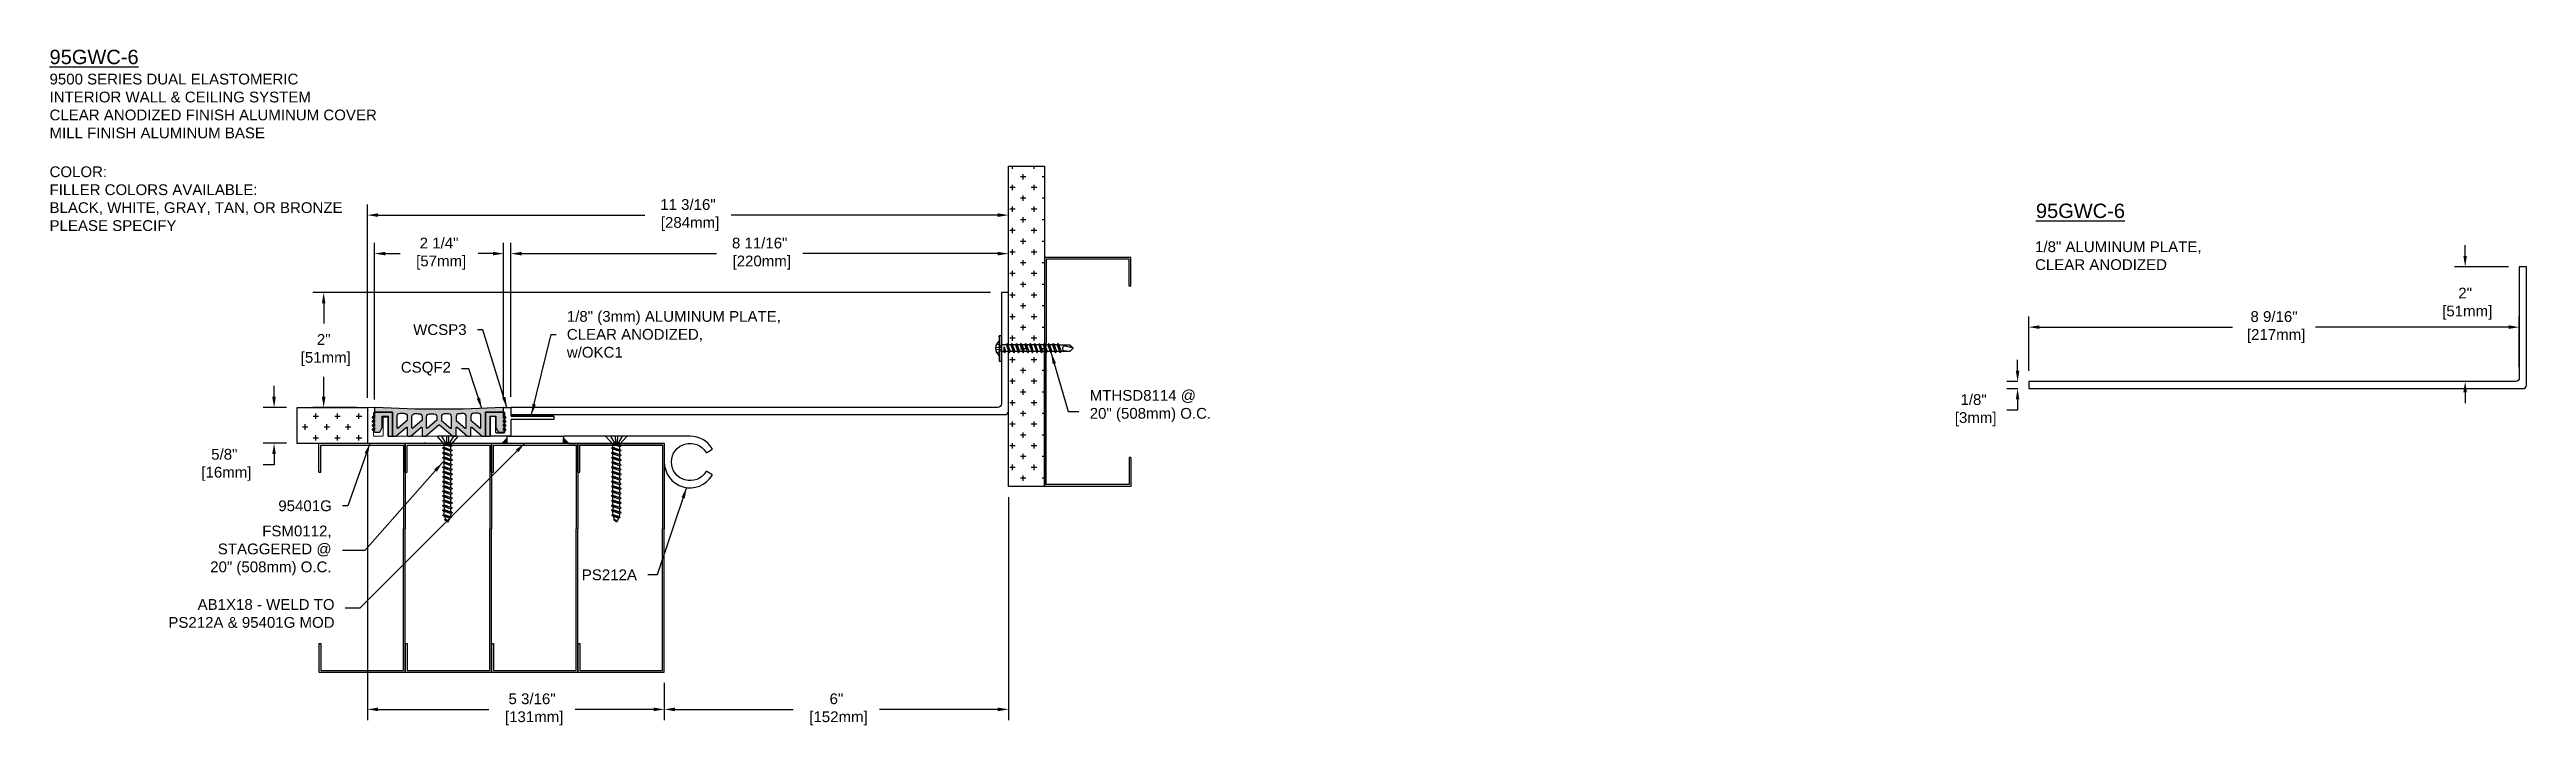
# Model space of a CAD drawing. Header units: inches. Extents: x -4.2 to 39, y -3.7 to 8.3.
import ezdxf

# ---------------------------------------------------------------- set-up
doc = ezdxf.new("R2010")
doc.units = ezdxf.units.IN
doc.header["$MEASUREMENT"] = 0
doc.linetypes.add('HIDDEN2', pattern=[0.1875, 0.125, -0.0625])
for name, color, linetype in [('anchors', 4, 'Continuous'), ('conditions', 1, 'Continuous'), ('dimensions', 3, 'Continuous'), ('FILLER', 2, 'Continuous'), ('Fillers', 2, 'Continuous'), ('METALS', 7, 'Continuous'), ('text', 2, 'Continuous')]:
    doc.layers.add(name, color=color, linetype=linetype)
doc.styles.add('ARIAL', font='arial.ttf')
doc.dimstyles.new('Arial', dxfattribs={"dimtxt": 0.1875, "dimasz": 0.1875, "dimexe": 0.1875, "dimexo": 0.1875, "dimgap": 0.1875, "dimtad": 0, "dimtih": 1, "dimtoh": 1, "dimdec": 4, "dimzin": 0, "dimdsep": 46, "dimlunit": 4, "dimtxsty": 'ARIAL', "dimcen": 0.09, "dimadec": 0, "dimazin": 0, "dimtfac": 1, "dimtdec": 4, "dimtofl": 0, "dimtmove": 0, "dimatfit": 3, "dimfxl": 0, "dimfrac": 2, "dimtolj": 1, "dimtzin": 0, "dimarcsym": 0})

# ---------------------------------------------------------------- blocks, each defined once
blk = doc.blocks.new('*D2')
at = {"layer": 'DEFPOINTS', "color": 0}
for p in [(12.494, 4.708), (12.494, 3.962), (3.818, 2.028)]:
    blk.add_point(p, dxfattribs=at)
at = {"layer": 'dimensions', "color": 0, "lineweight": -2}
for p, q in [((3.818, 2.215), (3.818, 4.896)), ((12.494, 4.149), (12.494, 4.896)), ((4.006, 4.708), (7.404, 4.708)), ((12.306, 4.708), (8.908, 4.708))]:
    blk.add_line(p, q, dxfattribs=at)
at = {"layer": 'dimensions', "color": 0}
for points in [[(4.006, 4.739), (4.006, 4.677), (3.818, 4.708)], [(12.306, 4.739), (12.306, 4.677), (12.494, 4.708)]]:
    blk.add_solid(points, dxfattribs=at)
at = {"layer": 'dimensions', "color": 0, "insert": (8.156, 4.708), "char_height": 0.1875, "attachment_point": 5, "style": 'ARIAL'}
blk.add_mtext('\\A1;8 11/16"\\P [220mm]', dxfattribs=at)
blk = doc.blocks.new('*D3')
at = {"layer": 'DEFPOINTS', "color": 0}
for p in [(12.494, 5.379), (12.494, 3.962), (1.318, 2.008)]:
    blk.add_point(p, dxfattribs=at)
at = {"layer": 'dimensions', "color": 0, "lineweight": -2}
for p, q in [((1.318, 2.195), (1.318, 5.566)), ((1.506, 5.379), (6.154, 5.379)), ((12.306, 5.379), (7.658, 5.379)), ((12.494, 4.149), (12.494, 5.566))]:
    blk.add_line(p, q, dxfattribs=at)
at = {"layer": 'dimensions', "color": 0}
for points in [[(1.506, 5.41), (1.506, 5.347), (1.318, 5.379)], [(12.306, 5.41), (12.306, 5.347), (12.494, 5.379)]]:
    blk.add_solid(points, dxfattribs=at)
at = {"layer": 'dimensions', "color": 0, "insert": (6.906, 5.379), "char_height": 0.1875, "attachment_point": 5, "style": 'ARIAL'}
blk.add_mtext('\\A1;11 3/16"\\P [284mm]', dxfattribs=at)
blk = doc.blocks.new('*D4')
at = {"layer": 'DEFPOINTS', "color": 0}
for p in [(1.318, 1.403), (6.494, -2.582), (6.494, -3.232)]:
    blk.add_point(p, dxfattribs=at)
at = {"layer": 'dimensions', "color": 0, "lineweight": -2}
for p, q in [((1.318, 1.215), (1.318, -3.42)), ((6.494, -2.769), (6.494, -3.42)), ((1.506, -3.232), (3.437, -3.232)), ((6.306, -3.232), (4.942, -3.232))]:
    blk.add_line(p, q, dxfattribs=at)
at = {"layer": 'dimensions', "color": 0}
for points in [[(1.506, -3.201), (1.506, -3.264), (1.318, -3.232)], [(6.306, -3.201), (6.306, -3.264), (6.494, -3.232)]]:
    blk.add_solid(points, dxfattribs=at)
at = {"layer": 'dimensions', "color": 0, "insert": (4.189, -3.232), "char_height": 0.1875, "attachment_point": 5, "style": 'ARIAL'}
blk.add_mtext('\\A1;5 3/16"\\P [131mm]', dxfattribs=at)
blk = doc.blocks.new('*D5')
at = {"layer": 'DEFPOINTS', "color": 0}
for p in [(12.494, 0.654), (6.494, -2.582), (12.494, -3.232)]:
    blk.add_point(p, dxfattribs=at)
at = {"layer": 'dimensions', "color": 0, "lineweight": -2}
for p, q in [((12.494, 0.466), (12.494, -3.42)), ((6.494, -2.769), (6.494, -3.42)), ((6.681, -3.232), (8.741, -3.232)), ((12.306, -3.232), (10.246, -3.232))]:
    blk.add_line(p, q, dxfattribs=at)
at = {"layer": 'dimensions', "color": 0}
for points in [[(6.681, -3.201), (6.681, -3.264), (6.494, -3.232)], [(12.306, -3.201), (12.306, -3.264), (12.494, -3.232)]]:
    blk.add_solid(points, dxfattribs=at)
at = {"layer": 'dimensions', "color": 0, "insert": (9.494, -3.232), "char_height": 0.1875, "attachment_point": 5, "style": 'ARIAL'}
blk.add_mtext('\\A1;6"\\P [152mm]', dxfattribs=at)
blk = doc.blocks.new('4mstd1')
for p, q in [((-1.505, 3.985), (0, 3.985)), ((-1.505, 3.485), (-1.505, 3.985)), ((-1.475, 3.955), (-0.03, 3.955)), ((-1.475, 3.485), (-1.475, 3.955)), ((-0.03, 3.955), (-0.03, 2.495)), ((0, 3.985), (0, 2.495)), ((-1.505, 3.485), (-1.475, 3.485)), ((-0.03, 1.49), (-0.03, 2.495)), ((0, 1.49), (0, 2.495)), ((-0.03, 0.03), (-0.03, 1.49)), ((0, 0), (0, 1.49)), ((-1.505, 0.5), (-1.505, 0)), ((-1.505, 0.5), (-1.475, 0.5)), ((-1.475, 0.5), (-1.475, 0.03)), ((-1.505, 0), (0, 0)), ((-1.475, 0.03), (-0.03, 0.03))]:
    blk.add_line(p, q)
blk = doc.blocks.new('*D6')
at = {"layer": 'DEFPOINTS', "color": 0}
for p in [(3.693, 4.708), (1.443, 1.98), (3.693, 1.985)]:
    blk.add_point(p, dxfattribs=at)
at = {"layer": 'dimensions', "color": 0, "lineweight": -2}
for p, q in [((1.443, 2.168), (1.443, 4.896)), ((3.693, 2.173), (3.693, 4.896)), ((1.631, 4.708), (1.889, 4.708)), ((3.506, 4.708), (3.248, 4.708))]:
    blk.add_line(p, q, dxfattribs=at)
at = {"layer": 'dimensions', "color": 0}
for points in [[(1.631, 4.739), (1.631, 4.677), (1.443, 4.708)], [(3.506, 4.739), (3.506, 4.677), (3.693, 4.708)]]:
    blk.add_solid(points, dxfattribs=at)
at = {"layer": 'dimensions', "color": 0, "insert": (2.568, 4.708), "char_height": 0.1875, "attachment_point": 5, "style": 'ARIAL'}
blk.add_mtext('\\A1;2 1/4"\\P [57mm]', dxfattribs=at)
blk = doc.blocks.new('*D7')
at = {"layer": 'DEFPOINTS', "color": 0}
for p in [(0.097, 2.028), (-0.308, 1.403), (0.097, 1.403)]:
    blk.add_point(p, dxfattribs=at)
at = {"layer": 'dimensions', "color": 0, "lineweight": -2}
for p, q in [((-0.308, 2.215), (-0.308, 2.403)), ((-0.09, 2.028), (-0.496, 2.028)), ((-0.09, 1.403), (-0.496, 1.403)), ((-0.308, 1.028), (-0.496, 1.028)), ((-0.308, 1.215), (-0.308, 1.028))]:
    blk.add_line(p, q, dxfattribs=at)
at = {"layer": 'dimensions', "color": 0}
for points in [[(-0.34, 2.215), (-0.277, 2.215), (-0.308, 2.028)], [(-0.34, 1.215), (-0.277, 1.215), (-0.308, 1.403)]]:
    blk.add_solid(points, dxfattribs=at)
at = {"layer": 'dimensions', "color": 0, "insert": (-1.175, 1.028), "char_height": 0.1875, "attachment_point": 5, "style": 'ARIAL'}
blk.add_mtext('\\A1;5/8"\\P [16mm]', dxfattribs=at)
blk = doc.blocks.new('*D8')
at = {"layer": 'DEFPOINTS', "color": 0}
for p in [(30.081, 2.355), (30.275, 2.48), (30.275, 2.355)]:
    blk.add_point(p, dxfattribs=at)
at = {"layer": 'dimensions', "color": 0, "lineweight": -2}
for p, q in [((30.081, 2.668), (30.081, 2.855)), ((30.088, 2.48), (29.894, 2.48)), ((30.088, 2.355), (29.894, 2.355)), ((30.081, 2.168), (30.081, 1.98)), ((30.081, 1.98), (29.894, 1.98))]:
    blk.add_line(p, q, dxfattribs=at)
at = {"layer": 'dimensions', "color": 0}
for points in [[(30.05, 2.668), (30.112, 2.668), (30.081, 2.48)], [(30.05, 2.168), (30.112, 2.168), (30.081, 2.355)]]:
    blk.add_solid(points, dxfattribs=at)
at = {"layer": 'dimensions', "color": 0, "insert": (29.314, 1.98), "char_height": 0.1875, "attachment_point": 5, "style": 'ARIAL'}
blk.add_mtext('\\A1;1/8"\\P [3mm]', dxfattribs=at)
blk = doc.blocks.new('*D9')
at = {"layer": 'DEFPOINTS', "color": 0}
for p in [(38.826, 3.427), (30.275, 2.48), (38.826, 2.543)]:
    blk.add_point(p, dxfattribs=at)
at = {"layer": 'dimensions', "color": 0, "lineweight": -2}
for p, q in [((30.275, 2.668), (30.275, 3.615)), ((38.826, 2.73), (38.826, 3.615)), ((30.463, 3.427), (33.826, 3.427)), ((38.638, 3.427), (35.275, 3.427))]:
    blk.add_line(p, q, dxfattribs=at)
at = {"layer": 'dimensions', "color": 0}
for points in [[(30.463, 3.459), (30.463, 3.396), (30.275, 3.427)], [(38.638, 3.459), (38.638, 3.396), (38.826, 3.427)]]:
    blk.add_solid(points, dxfattribs=at)
at = {"layer": 'dimensions', "color": 0, "insert": (34.551, 3.427), "char_height": 0.1875, "attachment_point": 5, "style": 'ARIAL'}
blk.add_mtext('\\A1;8 9/16"\\P [217mm]', dxfattribs=at)
blk = doc.blocks.new('WCSP3')
at = {"layer": 'METALS'}
blk.add_lwpolyline([(4.101, 42.23), (4.101, 42.555, 0.414214), (4.091, 42.565, -0.414214), (4.081, 42.575), (4.081, 42.64, -0.414214), (4.091, 42.65), (4.186, 42.65, -0.414214), (4.206, 42.63), (4.206, 42.51, 0.414214), (4.216, 42.5), (4.956, 42.5), (4.956, 42.44), (4.591, 42.44), (4.581, 42.45), (4.571, 42.44), (4.216, 42.44, 0.414214), (4.206, 42.43), (4.206, 42.169, -0.390598), (4.186, 42.15), (3.871, 42.15, -0.414214), (3.851, 42.17), (3.851, 42.48, -0.414214), (3.871, 42.5), (3.917, 42.5, -0.414214), (3.937, 42.48), (3.937, 42.23, 0.414214), (3.957, 42.21), (4.081, 42.21, 0.414214)], format="xyb", close=True, dxfattribs=at)
blk = doc.blocks.new('*D12')
at = {"layer": 'DEFPOINTS', "color": 0}
for p in [(38.826, 4.48), (37.882, 2.48), (38.763, 2.48)]:
    blk.add_point(p, dxfattribs=at)
at = {"layer": 'dimensions', "color": 0, "lineweight": -2}
for p, q in [((37.882, 4.668), (37.882, 4.855)), ((38.638, 4.48), (37.694, 4.48)), ((38.576, 2.48), (37.694, 2.48)), ((37.882, 2.293), (37.882, 2.105))]:
    blk.add_line(p, q, dxfattribs=at)
at = {"layer": 'dimensions', "color": 0}
for points in [[(37.851, 4.668), (37.913, 4.668), (37.882, 4.48)], [(37.851, 2.293), (37.913, 2.293), (37.882, 2.48)]]:
    blk.add_solid(points, dxfattribs=at)
at = {"layer": 'dimensions', "color": 0, "insert": (37.882, 3.836), "char_height": 0.1875, "attachment_point": 5, "style": 'ARIAL'}
blk.add_mtext('\\A1;2"\\P [51mm]', dxfattribs=at)
blk = doc.blocks.new('*D13')
at = {"layer": 'DEFPOINTS', "color": 0}
for p in [(12.369, 4.028), (0.557, 2.028), (1.318, 2.028)]:
    blk.add_point(p, dxfattribs=at)
at = {"layer": 'dimensions', "color": 0, "lineweight": -2}
for p, q in [((12.181, 4.028), (0.369, 4.028)), ((0.557, 3.84), (0.557, 3.492)), ((0.557, 2.215), (0.557, 2.564)), ((1.131, 2.028), (0.369, 2.028))]:
    blk.add_line(p, q, dxfattribs=at)
at = {"layer": 'dimensions', "color": 0}
for points in [[(0.525, 3.84), (0.588, 3.84), (0.557, 4.028)], [(0.525, 2.215), (0.588, 2.215), (0.557, 2.028)]]:
    blk.add_solid(points, dxfattribs=at)
at = {"layer": 'dimensions', "color": 0, "insert": (0.557, 3.028), "char_height": 0.1875, "attachment_point": 5, "style": 'ARIAL'}
blk.add_mtext('\\A1;2"\\P [51mm]', dxfattribs=at)
blk = doc.blocks.new('FSM0112')
for p, q in [((-0.169, 0), (0.169, 0)), ((-0.103, 0), (-0.038, -0.111)), ((-0.02, 0), (-0.016, -0.111)), ((0.02, 0), (0.016, -0.111)), ((0.103, 0), (0.038, -0.111)), ((-0.175, -0.014), (-0.063, -0.139)), ((-0.086, -0.167), (0.027, -0.139)), ((-0.086, -0.167), (-0.06, -0.152)), ((-0.086, -0.167), (-0.06, -0.181)), ((-0.086, -0.25), (0.086, -0.208)), ((-0.086, -0.25), (-0.06, -0.236)), ((-0.086, -0.25), (-0.06, -0.264)), ((-0.086, -0.333), (0.086, -0.292)), ((-0.086, -0.333), (-0.06, -0.319)), ((-0.086, -0.333), (-0.06, -0.348)), ((-0.086, -0.417), (0.086, -0.375)), ((-0.086, -0.417), (-0.06, -0.402)), ((-0.086, -0.417), (-0.06, -0.431)), ((0.063, -0.139), (-0.063, -0.139)), ((-0.06, -0.152), (-0.06, -0.139)), ((-0.023, -0.139), (-0.06, -0.152)), ((0.06, -0.139), (-0.06, -0.181)), ((-0.06, -0.236), (-0.06, -0.181)), ((0.06, -0.194), (-0.06, -0.236)), ((0.06, -0.223), (-0.06, -0.264)), ((-0.06, -0.319), (-0.06, -0.264)), ((0.06, -0.277), (-0.06, -0.319)), ((0.06, -0.306), (-0.06, -0.348)), ((-0.06, -0.402), (-0.06, -0.348)), ((0.06, -0.361), (-0.06, -0.402)), ((0.06, -0.389), (-0.06, -0.431)), ((-0.06, -0.486), (-0.06, -0.431)), ((0.038, -0.111), (-0.038, -0.111)), ((0.06, -0.194), (0.06, -0.139)), ((0.086, -0.208), (0.06, -0.194)), ((0.086, -0.208), (0.06, -0.223)), ((0.06, -0.277), (0.06, -0.223)), ((0.086, -0.292), (0.06, -0.277)), ((0.086, -0.292), (0.06, -0.306)), ((0.06, -0.361), (0.06, -0.306)), ((0.086, -0.375), (0.06, -0.361)), ((0.086, -0.375), (0.06, -0.389)), ((0.06, -0.444), (0.06, -0.389)), ((0.175, -0.014), (0.063, -0.139)), ((-0.086, -0.5), (0.086, -0.458)), ((-0.086, -0.5), (-0.06, -0.486)), ((-0.086, -0.5), (-0.06, -0.514)), ((-0.086, -0.583), (0.086, -0.542)), ((-0.086, -0.583), (-0.06, -0.569)), ((-0.086, -0.583), (-0.06, -0.598)), ((-0.086, -0.667), (0.086, -0.625)), ((-0.086, -0.667), (-0.06, -0.652)), ((-0.086, -0.667), (-0.06, -0.681)), ((-0.086, -0.75), (0.086, -0.708)), ((-0.086, -0.75), (-0.06, -0.736)), ((-0.086, -0.75), (-0.06, -0.764)), ((-0.086, -0.833), (0.086, -0.792)), ((-0.086, -0.833), (-0.06, -0.819)), ((-0.086, -0.833), (-0.06, -0.848)), ((0.06, -0.444), (-0.06, -0.486)), ((0.06, -0.473), (-0.06, -0.514)), ((-0.06, -0.569), (-0.06, -0.514)), ((0.06, -0.527), (-0.06, -0.569)), ((0.06, -0.556), (-0.06, -0.598)), ((-0.06, -0.652), (-0.06, -0.598)), ((0.06, -0.611), (-0.06, -0.652)), ((0.06, -0.639), (-0.06, -0.681)), ((-0.06, -0.736), (-0.06, -0.681)), ((0.06, -0.694), (-0.06, -0.736)), ((0.06, -0.723), (-0.06, -0.764)), ((-0.06, -0.819), (-0.06, -0.764)), ((0.06, -0.777), (-0.06, -0.819)), ((0.06, -0.806), (-0.06, -0.848)), ((-0.06, -0.902), (-0.06, -0.848)), ((0.06, -0.861), (-0.06, -0.902)), ((0.086, -0.458), (0.06, -0.444)), ((0.086, -0.458), (0.06, -0.473)), ((0.06, -0.527), (0.06, -0.473)), ((0.086, -0.542), (0.06, -0.527)), ((0.086, -0.542), (0.06, -0.556)), ((0.06, -0.611), (0.06, -0.556)), ((0.086, -0.625), (0.06, -0.611)), ((0.086, -0.625), (0.06, -0.639)), ((0.06, -0.694), (0.06, -0.639)), ((0.086, -0.708), (0.06, -0.694)), ((0.086, -0.708), (0.06, -0.723)), ((0.06, -0.777), (0.06, -0.723)), ((0.086, -0.792), (0.06, -0.777)), ((0.086, -0.792), (0.06, -0.806)), ((0.06, -0.861), (0.06, -0.806)), ((0.086, -0.875), (0.06, -0.861)), ((-0.086, -0.917), (0.086, -0.875)), ((-0.086, -0.917), (-0.06, -0.902)), ((-0.086, -0.917), (-0.06, -0.931)), ((-0.086, -1), (0.086, -0.958)), ((-0.086, -1), (-0.06, -0.986)), ((-0.086, -1), (-0.06, -1.014)), ((-0.086, -1.083), (0.086, -1.042)), ((-0.086, -1.083), (-0.06, -1.069)), ((-0.086, -1.083), (-0.06, -1.098)), ((-0.086, -1.167), (0.086, -1.125)), ((-0.086, -1.167), (-0.06, -1.152)), ((-0.086, -1.167), (-0.06, -1.181)), ((-0.086, -1.25), (0.086, -1.208)), ((-0.086, -1.25), (-0.06, -1.236)), ((-0.086, -1.25), (-0.06, -1.264)), ((-0.086, -1.333), (0.086, -1.292)), ((0.06, -0.889), (-0.06, -0.931)), ((-0.06, -0.986), (-0.06, -0.931)), ((0.06, -0.944), (-0.06, -0.986)), ((0.06, -0.973), (-0.06, -1.014)), ((-0.06, -1.069), (-0.06, -1.014)), ((0.06, -1.027), (-0.06, -1.069)), ((0.06, -1.056), (-0.06, -1.098)), ((-0.06, -1.152), (-0.06, -1.098)), ((0.06, -1.111), (-0.06, -1.152)), ((0.06, -1.139), (-0.06, -1.181)), ((-0.06, -1.236), (-0.06, -1.181)), ((0.06, -1.194), (-0.06, -1.236)), ((0.06, -1.223), (-0.06, -1.264)), ((-0.06, -1.31), (-0.06, -1.264)), ((0.06, -1.277), (-0.06, -1.319)), ((0.086, -0.875), (0.06, -0.889)), ((0.06, -0.944), (0.06, -0.889)), ((0.086, -0.958), (0.06, -0.944)), ((0.086, -0.958), (0.06, -0.973)), ((0.06, -1.027), (0.06, -0.973)), ((0.086, -1.042), (0.06, -1.027)), ((0.086, -1.042), (0.06, -1.056)), ((0.06, -1.111), (0.06, -1.056)), ((0.086, -1.125), (0.06, -1.111)), ((0.086, -1.125), (0.06, -1.139)), ((0.06, -1.194), (0.06, -1.139)), ((0.086, -1.208), (0.06, -1.194)), ((0.086, -1.208), (0.06, -1.223)), ((0.06, -1.223), (0.06, -1.277)), ((0.086, -1.292), (0.06, -1.277)), ((0.086, -1.292), (0.06, -1.306)), ((-0.086, -1.333), (-0.06, -1.319)), ((-0.086, -1.333), (-0.058, -1.347)), ((-0.069, -1.417), (0.079, -1.375)), ((-0.069, -1.417), (-0.047, -1.402)), ((-0.069, -1.417), (-0.039, -1.426)), ((0.06, -1.306), (-0.058, -1.347)), ((0.056, -1.362), (-0.047, -1.402)), ((0.05, -1.392), (-0.039, -1.426)), ((0.03, -1.447), (-0.004, -1.472)), ((-0.004, -1.472), (0.051, -1.458)), ((0.017, -1.473), (-0.004, -1.472)), ((0.051, -1.458), (0.017, -1.473)), ((0.051, -1.458), (0.03, -1.447)), ((0.079, -1.375), (0.05, -1.392)), ((0.079, -1.375), (0.056, -1.362)), ((0.06, -1.306), (0.06, -1.31))]:
    blk.add_line(p, q)
for centre, radius, start, end in [((-0.169, -0.008), 0.00805, 90, 224.3206), ((0.169, -0.008), 0.00805, 315.6794, 90), ((0.27, -1.31), 0.33, 180, 181.4809), ((0.27, -1.31), 0.33, 186.3809, 196.1333), ((0.27, -1.31), 0.33, 200.6129, 215.118), ((-0.27, -1.31), 0.33, 324.882, 330.5326), ((-0.27, -1.31), 0.33, 335.5566, 345.5871), ((-0.27, -1.31), 0.33, 350.9871, 0)]:
    blk.add_arc(centre, radius, start, end)
blk = doc.blocks.new('weldment')
blk.add_hatch(color=253).paths.add_polyline_path([(3.569, 16.361), (3.569, 16.282, 0.22393), (3.65, 16.283)])
blk.add_lwpolyline([(3.65, 16.283, -0.22393), (3.569, 16.282), (3.569, 16.361), (3.65, 16.283)], format="xyb")
blk = doc.blocks.new('PS212A')
at = {"linetype": 'Continuous', "flags": 128}
blk.add_lwpolyline([(0.45, 0.125), (-1.747, 0.125, 0.414214), (-1.757, 0.115), (-1.757, 0.094, 0.198912), (-1.754, 0.087), (-1.67, 0.003, 0.198912), (-1.663, 0), (-0.01, 0, -0.414214), (0, -0.01), (0, -0.325, 0.758338), (0.834, -0.559, 0.420887), (0.831, -0.545), (0.74, -0.492, 0.405496), (0.726, -0.496, -3.520953), (0.726, -0.154, 0.405496), (0.74, -0.158), (0.831, -0.105, 0.420887), (0.834, -0.091, 0.261868)], format="xyb", close=True, dxfattribs=at)
blk = doc.blocks.new('95401G')
at = {"color": 7, "linetype": 'Continuous', "lineweight": 15}
blk.add_lwpolyline([(2.438, 0.115, 0.414214), (2.428, 0.125), (0.365, 0.125, -0.414214), (0.355, 0.135), (0.355, 0.445, 0.414214), (0.345, 0.455), (0.285, 0.455, 0.414214), (0.275, 0.445), (0.275, 0.135, -0.414214), (0.265, 0.125), (0.115, 0.125, -0.414214), (0.105, 0.135), (0.105, 0.53, -0.414214), (0.115, 0.54, 0.414214), (0.125, 0.55), (0.125, 0.615, 0.414214), (0.115, 0.625), (0.01, 0.625, 0.414214), (0, 0.615), (0, 0.01, 0.414214), (0.01, 0), (0.981, 0, 0.198912), (0.988, 0.003), (0.993, 0.008, -0.414214), (1.007, 0.008), (1.012, 0.003, 0.198912), (1.019, 0), (2.344, 0, 0.198912), (2.351, 0.003), (2.435, 0.087, 0.198912), (2.438, 0.094)], format="xyb", close=True, dxfattribs=at)
blk = doc.blocks.new('CSQF2')
h = blk.add_hatch(color=256)
h.paths.add_polyline_path([(4.559, 1.888, 0.430422), (4.548, 1.898, -0.027516), (2.319, 1.898, 0.430422), (2.309, 1.888), (2.309, 1.819), (2.624, 1.819), (2.624, 1.399), (2.676, 1.399, 0.176327), (2.682, 1.401), (2.864, 1.554, -0.63707), (2.88, 1.546), (2.88, 1.409, 0.414214), (2.89, 1.399), (2.932, 1.399, 0.176327), (2.939, 1.401), (3.121, 1.554, -0.63707), (3.137, 1.546), (3.137, 1.409, 0.414214), (3.147, 1.399), (3.189, 1.399, 0.176327), (3.195, 1.401), (3.427, 1.596, -0.36397), (3.44, 1.596), (3.672, 1.401, 0.176327), (3.679, 1.399), (3.721, 1.399, 0.414214), (3.731, 1.409), (3.731, 1.546, -0.63707), (3.747, 1.554), (3.929, 1.401, 0.176327), (3.935, 1.399), (3.977, 1.399, 0.414214), (3.987, 1.409), (3.987, 1.546, -0.63707), (4.004, 1.554), (4.186, 1.401, 0.176327), (4.192, 1.399), (4.244, 1.399), (4.244, 1.819), (4.559, 1.819)])
h.paths.add_polyline_path([(3.267, 1.788, 0.000939), (3.344, 1.788, -0.412919), (3.394, 1.738), (3.394, 1.676, -0.221695), (3.39, 1.669), (3.234, 1.537, -0.63707), (3.217, 1.545), (3.217, 1.738, -0.416611)], flags=16)
h.paths.add_polyline_path([(3.137, 1.74), (3.137, 1.676, -0.221695), (3.134, 1.669), (2.977, 1.537, -0.63707), (2.96, 1.545), (2.96, 1.742, -0.420307), (3.012, 1.792, 0.000939), (3.088, 1.79, -0.409242)], flags=16)
h.paths.add_polyline_path([(3.524, 1.788, 0.000939), (3.6, 1.788, -0.416611), (3.651, 1.738), (3.651, 1.545, -0.63707), (3.634, 1.537), (3.478, 1.669, -0.221695), (3.474, 1.676), (3.474, 1.738, -0.412919)], flags=16)
h.paths.add_polyline_path([(2.88, 1.746), (2.88, 1.676, -0.221695), (2.877, 1.669), (2.72, 1.537, -0.63707), (2.704, 1.545), (2.704, 1.749, -0.424014), (2.756, 1.799, 0.000939), (2.832, 1.796, -0.405574)], flags=16)
h.paths.add_polyline_path([(3.78, 1.79, 0.000939), (3.856, 1.792, -0.420307), (3.907, 1.742), (3.907, 1.545, -0.63707), (3.891, 1.537), (3.734, 1.669, -0.221695), (3.731, 1.676), (3.731, 1.74, -0.409242)], flags=16)
h.paths.add_polyline_path([(4.036, 1.796, 0.000939), (4.112, 1.799, -0.424014), (4.164, 1.749), (4.164, 1.545, -0.63707), (4.147, 1.537), (3.991, 1.669, -0.221695), (3.987, 1.676), (3.987, 1.746, -0.405574)], flags=16)
h.paths.add_polyline_path([(2.624, 1.819), (2.309, 1.819), (2.309, 1.707), (2.285, 1.731, 0.414214), (2.271, 1.731, 0.414214), (2.271, 1.717), (2.309, 1.679), (2.309, 1.637), (2.285, 1.661, 0.414214), (2.271, 1.661, 0.414214), (2.271, 1.647), (2.309, 1.609), (2.309, 1.567), (2.285, 1.591, 0.414214), (2.271, 1.591, 0.414214), (2.271, 1.577), (2.309, 1.539), (2.309, 1.497), (2.285, 1.521, 0.414214), (2.271, 1.521, 0.414214), (2.271, 1.507), (2.306, 1.472, 0.198912), (2.313, 1.469), (2.399, 1.469), (2.444, 1.547), (2.444, 1.749), (2.544, 1.749), (2.544, 1.399), (2.624, 1.399)])
h.paths.add_polyline_path([(4.324, 1.749), (4.424, 1.749), (4.424, 1.547), (4.469, 1.469), (4.555, 1.469, 0.198912), (4.562, 1.472), (4.597, 1.507, 0.414214), (4.597, 1.521, 0.414214), (4.583, 1.521), (4.559, 1.497), (4.559, 1.539), (4.597, 1.577, 0.414214), (4.597, 1.591, 0.414214), (4.583, 1.591), (4.559, 1.567), (4.559, 1.609), (4.597, 1.647, 0.414214), (4.597, 1.661, 0.414214), (4.583, 1.661), (4.559, 1.637), (4.559, 1.679), (4.597, 1.717, 0.414214), (4.597, 1.731, 0.414214), (4.583, 1.731), (4.559, 1.707), (4.559, 1.819), (4.244, 1.819), (4.244, 1.399), (4.324, 1.399)])
for p, q in [((2.309, 1.819), (2.624, 1.819)), ((2.624, 1.819), (2.309, 1.819)), ((2.624, 1.819), (2.624, 1.399)), ((2.624, 1.399), (2.624, 1.819)), ((4.244, 1.819), (4.244, 1.399)), ((4.559, 1.819), (4.244, 1.819)), ((4.244, 1.819), (4.559, 1.819)), ((4.244, 1.399), (4.244, 1.819))]:
    blk.add_line(p, q)
for points in [[(2.89, 1.399), (2.932, 1.399, 0.176327), (2.939, 1.401), (3.121, 1.554, -0.63707), (3.137, 1.546), (3.137, 1.409, 0.414214), (3.147, 1.399), (3.189, 1.399, 0.176327), (3.195, 1.401), (3.427, 1.596, -0.36397), (3.44, 1.596), (3.672, 1.401, 0.176327), (3.679, 1.399), (3.721, 1.399, 0.414214), (3.731, 1.409), (3.731, 1.546, -0.63707), (3.747, 1.554), (3.929, 1.401, 0.176327), (3.935, 1.399), (3.977, 1.399, 0.414214), (3.987, 1.409), (3.987, 1.546, -0.63707), (4.004, 1.554), (4.186, 1.401, 0.176327), (4.192, 1.399), (4.244, 1.399), (4.324, 1.399), (4.324, 1.749), (4.424, 1.749), (4.424, 1.547), (4.469, 1.469), (4.555, 1.469, 0.198912), (4.562, 1.472), (4.597, 1.507, 0.414214), (4.597, 1.521, 0.414214), (4.583, 1.521), (4.559, 1.497), (4.559, 1.539), (4.597, 1.577, 0.414214), (4.597, 1.591, 0.414214), (4.583, 1.591), (4.559, 1.567), (4.559, 1.609), (4.597, 1.647, 0.414214), (4.597, 1.661, 0.414214), (4.583, 1.661), (4.559, 1.637), (4.559, 1.679), (4.597, 1.717, 0.414214), (4.597, 1.731, 0.414214), (4.583, 1.731), (4.559, 1.707), (4.559, 1.819), (4.559, 1.888, 0.430422), (4.548, 1.898, -0.027516), (2.319, 1.898, 0.430422), (2.309, 1.888), (2.309, 1.819), (2.309, 1.707), (2.285, 1.731, 0.414214), (2.271, 1.731, 0.414214), (2.271, 1.717), (2.309, 1.679), (2.309, 1.637), (2.285, 1.661, 0.414214), (2.271, 1.661, 0.414214), (2.271, 1.647), (2.309, 1.609), (2.309, 1.567), (2.285, 1.591, 0.414214), (2.271, 1.591, 0.414214), (2.271, 1.577), (2.309, 1.539), (2.309, 1.497), (2.285, 1.521, 0.414214), (2.271, 1.521, 0.414214), (2.271, 1.507), (2.306, 1.472, 0.198912), (2.313, 1.469), (2.399, 1.469), (2.444, 1.547), (2.444, 1.749), (2.544, 1.749), (2.544, 1.399), (2.624, 1.399), (2.676, 1.399, 0.176327), (2.682, 1.401), (2.864, 1.554, -0.63707), (2.88, 1.546), (2.88, 1.409, 0.414214)], [(2.88, 1.676, -0.221695), (2.877, 1.669), (2.72, 1.537, -0.63707), (2.704, 1.545), (2.704, 1.749, -0.424014), (2.756, 1.799, 0.000939), (2.832, 1.796, -0.405574), (2.88, 1.746)], [(3.137, 1.74), (3.137, 1.676, -0.221695), (3.134, 1.669), (2.977, 1.537, -0.63707), (2.96, 1.545), (2.96, 1.742, -0.420307), (3.012, 1.792, 0.000939), (3.088, 1.79, -0.409242)], [(3.394, 1.738), (3.394, 1.676, -0.221695), (3.39, 1.669), (3.234, 1.537, -0.63707), (3.217, 1.545), (3.217, 1.738, -0.416611), (3.267, 1.788, 0.000939), (3.344, 1.788, -0.412919)], [(3.474, 1.738), (3.474, 1.676, 0.221695), (3.478, 1.669), (3.634, 1.537, 0.63707), (3.651, 1.545), (3.651, 1.738, 0.416611), (3.6, 1.788, -0.000939), (3.524, 1.788, 0.412919)], [(3.78, 1.79, 0.409242), (3.731, 1.74), (3.731, 1.676, 0.221695), (3.734, 1.669), (3.891, 1.537, 0.63707), (3.907, 1.545), (3.907, 1.742, 0.420307), (3.856, 1.792, -0.000939)], [(3.987, 1.746), (3.987, 1.676, 0.221695), (3.991, 1.669), (4.147, 1.537, 0.63707), (4.164, 1.545), (4.164, 1.749, 0.424014), (4.112, 1.799, -0.000939), (4.036, 1.796, 0.405574)]]:
    blk.add_lwpolyline(points, format="xyb", close=True)
blk = doc.blocks.new('MTHSD8114')
for p, q in [((0.224, 0.038), (-0.224, 0.038)), ((-0.224, 0.038), (-0.224, 0)), ((-0.224, 0), (0.224, 0)), ((-0.056, 0), (0.056, 0)), ((0.06, -0.087), (0.06, 0)), ((0.224, 0.038), (0.224, 0)), ((-0.081, -0.061), (-0.024, -0.047)), ((-0.081, -0.061), (-0.056, -0.047)), ((-0.081, -0.061), (-0.056, -0.074)), ((-0.081, -0.141), (0.085, -0.101)), ((-0.081, -0.141), (-0.056, -0.127)), ((-0.081, -0.141), (-0.056, -0.155)), ((-0.081, -0.221), (0.085, -0.181)), ((-0.081, -0.221), (-0.056, -0.208)), ((-0.081, -0.221), (-0.056, -0.235)), ((-0.081, -0.302), (0.085, -0.262)), ((-0.081, -0.302), (-0.056, -0.288)), ((-0.081, -0.302), (-0.056, -0.316)), ((-0.081, -0.382), (0.085, -0.342)), ((-0.081, -0.382), (-0.056, -0.368)), ((-0.081, -0.382), (-0.056, -0.396)), ((-0.081, -0.463), (0.085, -0.422)), ((-0.056, -0.047), (-0.056, 0)), ((-0.056, 0), (-0.056, -0.047)), ((0.024, -0.047), (-0.056, -0.074)), ((-0.056, -0.047), (0.024, -0.047)), ((-0.056, -0.127), (-0.056, -0.074)), ((0.06, -0.087), (-0.056, -0.127)), ((0.06, -0.115), (-0.056, -0.155)), ((-0.056, -0.208), (-0.056, -0.155)), ((0.06, -0.167), (-0.056, -0.208)), ((0.06, -0.195), (-0.056, -0.235)), ((-0.056, -0.288), (-0.056, -0.235)), ((0.06, -0.248), (-0.056, -0.288)), ((0.06, -0.276), (-0.056, -0.316)), ((-0.056, -0.368), (-0.056, -0.316)), ((0.06, -0.328), (-0.056, -0.368)), ((0.06, -0.356), (-0.056, -0.396)), ((-0.056, -0.449), (-0.056, -0.396)), ((0.06, -0.409), (-0.056, -0.449)), ((0.085, -0.101), (0.06, -0.087)), ((0.085, -0.101), (0.06, -0.115)), ((0.06, -0.167), (0.06, -0.115)), ((0.085, -0.181), (0.06, -0.167)), ((0.085, -0.181), (0.06, -0.195)), ((0.06, -0.248), (0.06, -0.195)), ((0.085, -0.262), (0.06, -0.248)), ((0.085, -0.262), (0.06, -0.276)), ((0.06, -0.328), (0.06, -0.276)), ((0.085, -0.342), (0.06, -0.328)), ((0.085, -0.342), (0.06, -0.356)), ((0.06, -0.409), (0.06, -0.356)), ((0.085, -0.422), (0.06, -0.409)), ((0.085, -0.422), (0.06, -0.436)), ((-0.081, -0.463), (-0.056, -0.449)), ((-0.081, -0.463), (-0.056, -0.477)), ((-0.081, -0.543), (0.085, -0.503)), ((-0.081, -0.543), (-0.056, -0.529)), ((-0.081, -0.543), (-0.056, -0.557)), ((-0.081, -0.624), (0.085, -0.583)), ((-0.081, -0.624), (-0.056, -0.61)), ((-0.081, -0.624), (-0.056, -0.637)), ((-0.081, -0.704), (0.085, -0.664)), ((-0.081, -0.704), (-0.056, -0.69)), ((-0.081, -0.704), (-0.056, -0.718)), ((-0.081, -0.784), (0.085, -0.744)), ((-0.081, -0.784), (-0.056, -0.771)), ((-0.081, -0.784), (-0.056, -0.798)), ((-0.081, -0.865), (0.085, -0.825)), ((-0.081, -0.865), (-0.056, -0.851)), ((0.06, -0.436), (-0.056, -0.477)), ((-0.056, -0.529), (-0.056, -0.477)), ((0.06, -0.489), (-0.056, -0.529)), ((0.06, -0.517), (-0.056, -0.557)), ((-0.056, -0.61), (-0.056, -0.557)), ((0.06, -0.569), (-0.056, -0.61)), ((0.06, -0.597), (-0.056, -0.637)), ((-0.056, -0.69), (-0.056, -0.637)), ((0.06, -0.65), (-0.056, -0.69)), ((0.06, -0.678), (-0.056, -0.718)), ((-0.056, -0.771), (-0.056, -0.718)), ((0.06, -0.73), (-0.056, -0.771)), ((0.06, -0.758), (-0.056, -0.798)), ((-0.056, -0.851), (-0.056, -0.798)), ((0.06, -0.811), (-0.056, -0.851)), ((0.06, -0.839), (-0.056, -0.879)), ((0.06, -0.489), (0.06, -0.436)), ((0.085, -0.503), (0.06, -0.489)), ((0.085, -0.503), (0.06, -0.517)), ((0.06, -0.569), (0.06, -0.517)), ((0.085, -0.583), (0.06, -0.569)), ((0.085, -0.583), (0.06, -0.597)), ((0.06, -0.65), (0.06, -0.597)), ((0.085, -0.664), (0.06, -0.65)), ((0.085, -0.664), (0.06, -0.678)), ((0.06, -0.73), (0.06, -0.678)), ((0.085, -0.744), (0.06, -0.73)), ((0.085, -0.744), (0.06, -0.758)), ((0.06, -0.811), (0.06, -0.758)), ((0.085, -0.825), (0.06, -0.811)), ((0.085, -0.825), (0.06, -0.839)), ((0.06, -0.891), (0.06, -0.839)), ((-0.081, -0.865), (-0.056, -0.879)), ((-0.081, -0.945), (0.085, -0.905)), ((-0.081, -0.945), (-0.056, -0.931)), ((-0.081, -0.945), (-0.056, -0.959)), ((-0.081, -1.026), (0.085, -0.985)), ((-0.081, -1.026), (-0.056, -1.012)), ((-0.081, -1.026), (-0.056, -1.04)), ((-0.056, -0.931), (-0.056, -0.879)), ((0.06, -0.891), (-0.056, -0.931)), ((0.06, -0.919), (-0.056, -0.959)), ((-0.056, -1.012), (-0.056, -0.959)), ((0.06, -0.972), (-0.056, -1.012)), ((0.06, -0.999), (-0.056, -1.04)), ((-0.056, -1.192), (-0.056, -1.04)), ((-0.056, -1.192), (-0.046, -1.097)), ((0.002, -1.25), (-0.056, -1.192)), ((0.002, -1.25), (0.039, -1.111)), ((0.002, -1.25), (0.06, -1.192)), ((0.085, -0.905), (0.06, -0.891)), ((0.085, -0.905), (0.06, -0.919)), ((0.06, -0.972), (0.06, -0.919)), ((0.085, -0.985), (0.06, -0.972)), ((0.085, -0.985), (0.06, -0.999)), ((0.06, -0.999), (0.06, -1.192))]:
    blk.add_line(p, q)
at = {"linetype": 'HIDDEN2'}
for p, q in [((-0.081, 0.079), (-0.038, 0.006)), ((0.038, 0.006), (-0.038, 0.006)), ((-0.019, 0.099), (-0.016, 0.006)), ((0.019, 0.099), (0.016, 0.006)), ((0.081, 0.079), (0.038, 0.006))]:
    blk.add_line(p, q, dxfattribs=at)
for centre, radius, start, end in [((0, -0.066), 0.166, 38.5375, 141.4625), ((-0.005, -1.11), 0.0433, 358.315, 162.8045), ((0.089, -1.279), 0.0922, 108.6241, 161.3759)]:
    blk.add_arc(centre, radius, start, end)
blk.add_point((0.204, 0.038))

msp = doc.modelspace()

# ---------------------------------------------------------------- hatches: boundary and pattern name
at = {"layer": 'conditions'}
h = msp.add_hatch(dxfattribs=at)
h.set_pattern_fill('CROSS', color=256, scale=0.75, angle=90, style=0)
h.paths.add_polyline_path([(13.11881, 6.23397), (12.49381, 6.23397), (12.49381, 0.65361), (13.11881, 0.65361)])
h = msp.add_hatch(dxfattribs=at)
h.set_pattern_fill('CROSS', color=256, scale=0.75, style=0)
h.paths.add_polyline_path([(1.31831, 1.40285), (1.31831, 2.02785), (0.09744, 2.02785), (0.09744, 1.40285)])

# ---------------------------------------------------------------- linework, layer by layer
msp.add_lwpolyline([(3.75631, 1.52785), (4.73662, 1.52785), (4.73662, 1.40285), (3.75631, 1.40285)], close=True)
for points in [[(13.11881, 6.23397), (13.11881, 0.65361), (12.49381, 0.65361), (12.49381, 6.23397)], [(1.31831, 1.40285), (0.09744, 1.40285), (0.09744, 2.02785), (1.31831, 2.02785)]]:
    msp.add_lwpolyline(points, close=True, dxfattribs=at)
at = {"layer": 'Fillers', "const_width": 0.025}
msp.add_lwpolyline([(4.56856, 1.89035), (3.82578, 1.89035)], dxfattribs=at)
at = {"layer": 'METALS'}
for points in [[(38.82581, 4.48033), (38.82581, 2.54283, -0.41421356), (38.76331, 2.48033), (30.27531, 2.48033), (30.27531, 2.35533), (38.88831, 2.35533, 0.41421356), (38.95081, 2.41783), (38.95081, 4.48033)], [(12.36881, 4.02785), (12.36881, 2.09035, -0.41421356), (12.30631, 2.02785), (3.81831, 2.02785), (3.81831, 1.90285), (12.43131, 1.90285, 0.41421356), (12.49381, 1.96535), (12.49381, 4.02785)]]:
    msp.add_lwpolyline(points, format="xyb", close=True, dxfattribs=at)

# ---------------------------------------------------------------- block references
for name, p in [('95401G', (1.31831, 1.40285)), ('PS212A', (6.49381, 1.40285))]:
    msp.add_blockref(name, p)
at = {"layer": 'anchors', "rotation": 90}
msp.add_blockref('MTHSD8114', (12.36881, 3.0591), dxfattribs=at)
at = {"layer": 'anchors', "xscale": -1}
for p in [(2.71485, 1.52787), (5.65728, 1.52782)]:
    msp.add_blockref('FSM0112', p, dxfattribs=at)
at = {"layer": 'conditions', "xscale": -1}
msp.add_blockref('4mstd1', (13.11881, 0.65361), dxfattribs=at)
at = {"layer": 'conditions'}
for p in [(1.97981, -2.58185), (3.48448, -2.58185), (4.98915, -2.58185), (6.49381, -2.58185)]:
    msp.add_blockref('4mstd1', p, dxfattribs=at)
at = {"layer": 'FILLER'}
msp.add_blockref('CSQF2', (-0.8655, 0.12927), dxfattribs=at)
at = {"layer": 'METALS'}
for name, p in [('WCSP3', (-0.38719, -40.62205)), ('weldment', (1.16729, -14.87065))]:
    msp.add_blockref(name, p, dxfattribs=at)
at = {"layer": 'METALS', "xscale": -1}
msp.add_blockref('weldment', (7.32565, -14.87065), dxfattribs=at)

# ---------------------------------------------------------------- texts
at = {"layer": 'text', "attachment_point": 1, "style": 'ARIAL'}
for s, insert, char_height, width in [('{\\L95GWC-6\\P\\H0.75x;\\l9500 SERIES DUAL ELASTOMERIC\\PINTERIOR WALL & CEILING SYSTEM \\PCLEAR ANODIZED FINISH ALUMINUM COVER\\PMILL FINISH ALUMINUM BASE}', (-4.22155, 8.25926), 0.25, 7.03125), ('COLOR:{\\L                           }   \\~\\PFILLER COLORS AVAILABLE:\\PBLACK, WHITE, GRAY, TAN, OR BRONZE\\PPLEASE SPECIFY\\~', (-4.22155, 6.22791), 0.1875, 5.1426349), ('{\\L95GWC-6}', (30.40083, 5.57856), 0.25, 1.875)]:
    msp.add_mtext(s, dxfattribs=dict(at, insert=insert, char_height=char_height, width=width))
at = {"layer": 'text', "char_height": 0.1875, "style": 'ARIAL'}
for s, insert, attachment_point in [('1/8" ALUMINUM PLATE,\\PCLEAR ANODIZED', (30.38565, 4.67088), 4), ('WCSP3', (3.04761, 3.38291), 6), ('1/8" (3mm) ALUMINUM PLATE,\\PCLEAR ANODIZED,\\Pw/OKC1 ', (4.79512, 3.30052), 4), ('CSQF2', (2.77421, 2.70278), 6), ('\\A1;MTHSD8114 @\\P20" (508mm) O.C.', (13.90913, 2.05359), 4), ('95401G', (0.69806, 0.31366), 6), ('FSM0112,\\PSTAGGERED @\\P20" (508mm) O.C.', (0.6945, -0.46458), 6), ('PS212A', (6.01707, -0.98414), 9), ('AB1X18 - WELD TO\\PPS212A & 95401G MOD', (0.74642, -1.56199), 6)]:
    msp.add_mtext(s, dxfattribs=dict(at, insert=insert, attachment_point=attachment_point))

# ---------------------------------------------------------------- dimensions: what is measured, and where the dimension line sits
at = {"layer": 'dimensions'}
for base, p1, p2, picture, middle in [((12.49381, 5.37872), (1.31831, 2.00785), (12.49381, 3.96159), '*D3', (6.90606, 5.37872)), ((3.69331, 4.70807), (1.44331, 1.98035), (3.69331, 1.98535), '*D6', (2.56831, 4.70807)), ((12.49381, 4.70807), (3.81831, 2.02785), (12.49381, 3.96159), '*D2', (8.15606, 4.70807)), ((38.82581, 3.42749), (30.27531, 2.48033), (38.82581, 2.54283), '*D9', (34.55056, 3.42749)), ((12.49381, -3.23238), (6.49381, -2.58185), (12.49381, 0.65361), '*D5', (9.49381, -3.23238))]:
    dim = msp.add_linear_dim(base=base, p1=p1, p2=p2, dimstyle='Arial', override={"dimpost": '\\X'}, dxfattribs=at)
    dim.commit()
    dim.dimension.update_dxf_attribs({"geometry": picture, "text_midpoint": middle, "dimtype": 160})
for base, p1, p2, angle, picture, middle in [((37.88198, 2.48033), (38.82581, 4.48033), (38.76331, 2.48033), 90, '*D12', (37.88198, 3.83635)), ((0.55663, 2.02785), (12.36881, 4.02785), (1.31831, 2.02785), 90, '*D13', (0.55663, 3.02785)), ((30.08114, 2.35533), (30.27531, 2.48033), (30.27531, 2.35533), 90, '*D8', (29.31445, 1.98033)), ((-0.30844, 1.40285), (0.09744, 2.02785), (0.09744, 1.40285), 90, '*D7', (-1.17547, 1.02785)), ((6.49381, -3.23238), (1.31831, 1.40285), (6.49381, -2.58185), 180, '*D4', (4.18935, -3.23238))]:
    dim = msp.add_linear_dim(base=base, p1=p1, p2=p2, angle=angle, dimstyle='Arial', override={"dimpost": '\\X'}, dxfattribs=at)
    dim.commit()
    dim.dimension.update_dxf_attribs({"geometry": picture, "text_midpoint": middle, "dimtype": 160})

# ---------------------------------------------------------------- leaders
at = {"layer": 'text', "annotation_type": 0, "has_hookline": 1}
for points, hookline_direction, text_width in [([(3.75081, 2.02785), (3.32873, 3.38291), (3.23511, 3.38291)], 1, 0.9164), ([(4.1806, 1.90285), (4.51889, 3.30052), (4.60762, 3.30052)], 0, 3.67978)]:
    msp.add_leader(points, dimstyle='Arial', dxfattribs=dict(at, hookline_direction=hookline_direction, text_width=text_width))
at = {"layer": 'text'}
for points in [[(3.31085, 2.01023), (3.08607, 2.70278), (2.96171, 2.70278)], [(1.36331, 1.40285), (0.97931, 0.31366), (0.88556, 0.31366)], [(2.62885, 1.06954), (1.273, -0.46458), (0.882, -0.46458)]]:
    msp.add_leader(points, dimstyle='Arial', dxfattribs=at)
msp.add_leader([(13.23942, 2.97338), (13.53413, 1.95984), (13.72163, 1.95984)], dimstyle='Arial', override={"dimgap": 0.1875, "dimtad": 0}, dxfattribs=at)
at = {"layer": 'text', "annotation_type": 0, "has_hookline": 1, "hookline_direction": 1}
for points, text_width in [([(4.05972, 1.40285), (1.18769, -1.46824), (0.93392, -1.46824)], 2.86328), ([(6.88204, 0.6319), (6.37096, -0.89039), (6.20457, -0.89039)], 0.94134)]:
    msp.add_leader(points, dimstyle='Arial', override={"dimgap": 0.1875, "dimtad": 0}, dxfattribs=dict(at, text_width=text_width))

doc.saveas('drawing.dxf')
